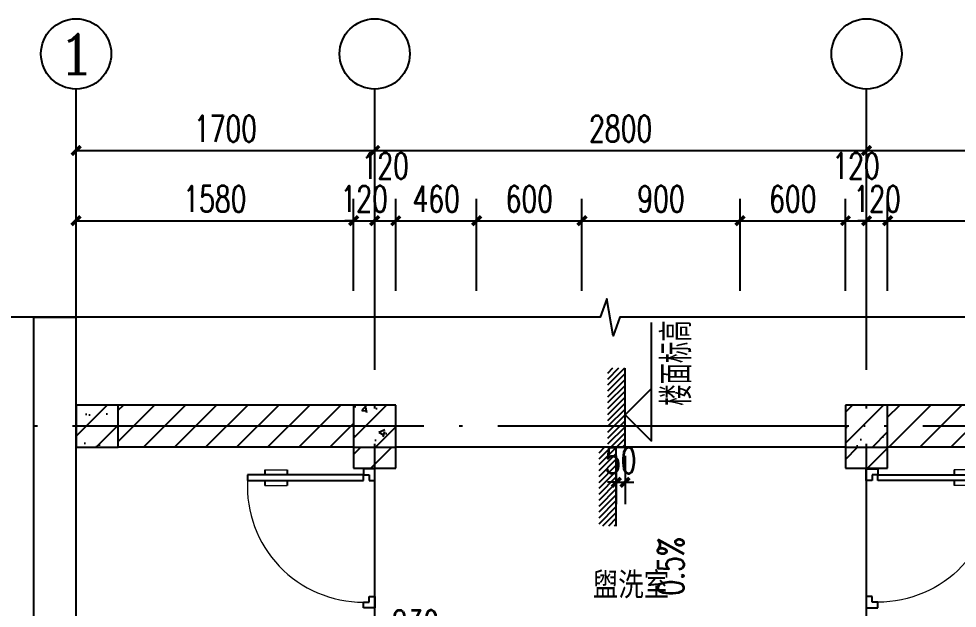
# Model space of a CAD drawing. Extents: x 13158459 to 15902229, y -1299598 to 28366.
# Drawn here: x 14071231 to 14076573, y -582974 to -579616 of the extents above; entities that cross this region are included whole.
import ezdxf
from ezdxf.enums import TextEntityAlignment as Align

# ---------------------------------------------------------------- set-up
doc = ezdxf.new("R2010")
doc.units = 0
doc.header["$LTSCALE"] = 1000
doc.header["$MEASUREMENT"] = 0
doc.linetypes.add('DOTE', pattern=[2.42, 2, -0.2, 0.02, -0.2])
for name, color, linetype in [('AXIS', 3, 'Continuous'), ('AXIS_TEXT', 7, 'Continuous'), ('COLUMN', 2, 'Continuous'), ('DIM_ELEV', 3, 'Continuous'), ('DIM_SYMB', 3, 'Continuous'), ('DOTE', 8, 'DOTE'), ('PUB_DIM', 3, 'Continuous'), ('PUB_HATCH', 8, 'Continuous'), ('PUB_TEXT', 7, 'Continuous'), ('TWT_DIM', 3, 'Continuous'), ('WALL', 9, 'Continuous'), ('WALL-PARAPET', 6, 'Continuous'), ('WINDOW', 4, 'Continuous'), ('填充', 251, 'Continuous'), ('看线', 149, 'Continuous')]:
    doc.layers.add(name, color=color, linetype=linetype)
doc.styles.add('_TCH_AXIS', font='COMPLEX', dxfattribs={"bigfont": 'GBCBIG'})
doc.styles.add('_TCH_DIM', font='SIMPLEX', dxfattribs={"bigfont": 'GBCBIG'})
doc.styles.add('_TCH_DIM_T3', font='SIMPLEX', dxfattribs={"width": 0.705882, "bigfont": 'GBCBIG'})
doc.styles.add('COMPLEX', font='COMPLEX')
doc.styles.add('YAYA', font='', dxfattribs={"width": 0.8, "height": 1})
doc.styles.get('YAYA').set_extended_font_data('SimSun')
doc.dimstyles.new('_TCH_ARCH&&50', dxfattribs={"dimtxt": 148.75, "dimasz": 50, "dimexe": 125, "dimexo": 150, "dimgap": 50, "dimtad": 1, "dimdec": 0, "dimzin": 0, "dimdsep": 46, "dimtxsty": '_TCH_DIM_T3', "dimblk": 'ARCHTICK', "dimcen": 0.09, "dimclrt": 7, "dimazin": 2, "dimtfac": 1, "dimtdec": 0, "dimtix": 1, "dimtmove": 2, "dimatfit": 3, "dimfxl": 0, "dimtolj": 1, "dimtzin": 0, "dimarcsym": 0})
doc.dimstyles.new('_TWT_ARCH&&50', dxfattribs={"dimtxt": 148.75, "dimasz": 50, "dimexe": 125, "dimexo": 150, "dimgap": 50, "dimtad": 1, "dimdec": 0, "dimzin": 0, "dimdsep": 46, "dimtxsty": '_TCH_DIM_T3', "dimblk": 'ARCHTICK', "dimcen": 0.09, "dimclrt": 7, "dimazin": 2, "dimtfac": 1, "dimtdec": 0, "dimtix": 1, "dimtmove": 2, "dimatfit": 3, "dimfxl": 0, "dimtolj": 1, "dimtzin": 0, "dimarcsym": 0})
pattern_1 = [(45, (0, 89.76), (-88.388383, 88.388383), [])]
pattern_2 = [(45, (0, 0), (-88.3883476, 88.3883476), []), (50, (0, 0), (358.630091, -31.3760675), [37.5, -412.5]), (355, (0, 0), (-69.375667, 376.096067), [30, -330]), (100.4514, (29.9, -2.6), (289.254691, 344.719771), [31.870095, -350.571056]), (46.1842, (0, 100), (533.620524, -82.759507), [56.25, -618.75]), (96.6356, (44.47, 93.1), (467.331353, 487.058935), [47.805144, -525.8565]), (351.1842, (0, 100), (467.330973, 487.0593), [45, -495]), (21, (50, 75), (298.453526, -201.3094453), [37.5, -412.5]), (326, (50, 75), (121.657666, 362.575023), [30, -330]), (71.4514, (74.87, 58.22), (420.111314, 161.265248), [31.870095, -350.571056]), (37.5, (0, 0), (6.0799277, 166.4469269), [0, -326, 0, -335, 0, -331.25]), (7.5, (0, 0), (131.5347687, 197.205856), [0, -191, 0, -318.5, 0, -126.25]), (327.5, (-111.5, 0), (266.9112181, -11.2774359), [0, -125, 0, -390, 0, -517.5]), (317.5, (-161.5, 0), (291.5930847, 50.052491), [0, -162.5, 0, -259, 0, -367.5])]

# ---------------------------------------------------------------- blocks, each defined once
blk = doc.blocks.new('A$C687E1119')
at = {"layer": '填充', "color": 148}
for p, q in [((100, 1778), (122, 1800)), ((100, 1710), (190, 1800)), ((100, 1643), (257, 1800)), ((100, 1576), (300, 1776)), ((100, 1508), (300, 1708)), ((100, 1441), (300, 1641)), ((100, 1374), (300, 1574)), ((100, 1306), (300, 1506)), ((100, 1239), (300, 1439)), ((100, 1172), (300, 1372)), ((100, 1104), (300, 1304)), ((100, 1037), (300, 1237)), ((100, 970), (300, 1170)), ((100, 902), (300, 1102)), ((0, 735), (300, 1035)), ((233, 900), (300, 967)), ((0, 870), (30, 900)), ((0, 802), (98, 900)), ((0, 667), (200, 867)), ((0, 600), (200, 800)), ((0, 533), (200, 733)), ((0, 465), (200, 665)), ((0, 398), (200, 598)), ((0, 331), (200, 531)), ((0, 263), (200, 463)), ((0, 196), (200, 396)), ((0, 129), (200, 329)), ((0, 61), (200, 261)), ((6, 0), (200, 194)), ((73, 0), (200, 127)), ((141, 0), (200, 59))]:
    blk.add_line(p, q, dxfattribs=at)
at = {"layer": '看线', "color": 104}
blk.add_lwpolyline([(100, 1800), (100, 900), (0, 900), (0, 0)], dxfattribs=at)
blk = doc.blocks.new('$DorLib2D$00000009')
for p, q in [((0.4129, 0.9053), (0.4129, 0.0807)), ((0.4541, 0.9053), (0.4129, 0.9053)), ((0.4541, 0.0807), (0.4541, 0.9053)), ((0.4129, 0.7822), (0.378, 0.7822)), ((0.489, 0.7822), (0.4541, 0.7822)), ((0.4129, 0.6235), (0.378, 0.6235)), ((0.489, 0.6235), (0.4541, 0.6235)), ((-0.4941, 0.0807), (-0.4529, 0.0807)), ((-0.4941, -0.0018), (-0.4941, 0.0807)), ((-0.4529, 0.0807), (-0.4529, 0.0395)), ((0.4129, 0.0807), (0.4541, 0.0807)), ((0.4953, 0.0807), (0.4541, 0.0807)), ((0.4541, 0.0807), (0.4541, 0.0395)), ((0.4953, -0.0018), (0.4953, 0.0807)), ((-0.4529, 0.0395), (-0.4117, 0.0395)), ((-0.4117, 0.0395), (-0.4117, -0.0018)), ((0.4541, 0.0395), (0.4129, 0.0395)), ((0.4129, 0.0395), (0.4129, -0.0018)), ((-0.4941, -0.0018), (-0.4941, -0.0018)), ((-0.4117, -0.0018), (-0.4941, -0.0018)), ((0.4129, -0.0018), (0.4953, -0.0018)), ((0.4953, -0.0018), (0.4953, -0.0018))]:
    blk.add_line(p, q)
at = {"lineweight": 13}
for p, q in [((0.378, 0.7822), (0.378, 0.6235)), ((0.489, 0.7822), (0.489, 0.6235))]:
    blk.add_line(p, q, dxfattribs=at)
blk.add_arc((0.3716, 0.0817), 0.8246, 87.13397, 180.07167, dxfattribs=at)
blk = doc.blocks.new('_ArchTick')
at = {"color": 0, "linetype": 'ByBlock', "const_width": 0.4}
blk.add_lwpolyline([(-0.5, -0.5), (0.5, 0.5)], dxfattribs=at)
blk = doc.blocks.new('*D414')
at = {"layer": 'AXIS', "color": 0, "lineweight": -2}
for p, q in [((14076057.1, -581166.5), (14076057.1, -580241.5)), ((14077757.1, -581166.5), (14077757.1, -580241.5)), ((14076057.1, -580366.5), (14077757.1, -580366.5))]:
    blk.add_line(p, q, dxfattribs=at)
at = {"layer": 'Defpoints', "color": 0}
for p in [(14077757.1, -580366.5), (14076057.1, -581316.5), (14077757.1, -581316.5)]:
    blk.add_point(p, dxfattribs=at)
at = {"layer": 'AXIS', "color": 0, "lineweight": -2, "xscale": 50, "yscale": 50, "zscale": 50, "rotation": 180}
blk.add_blockref('_ArchTick', (14076057.1, -580366.5), dxfattribs=at)
at = {"layer": 'AXIS', "color": 0, "lineweight": -2, "xscale": 50, "yscale": 50, "zscale": 50}
blk.add_blockref('_ArchTick', (14077757.1, -580366.5), dxfattribs=at)
at = {"layer": 'AXIS', "color": 7, "insert": (14076907.1, -580242.1), "char_height": 148.75, "attachment_point": 5, "style": '_TCH_DIM_T3'}
blk.add_mtext('\\A1;1700', dxfattribs=at)
blk = doc.blocks.new('*D415')
at = {"layer": 'AXIS', "color": 0, "lineweight": -2}
for p, q in [((14073257.1, -581166.5), (14073257.1, -580241.5)), ((14076057.1, -581166.5), (14076057.1, -580241.5)), ((14073257.1, -580366.5), (14076057.1, -580366.5))]:
    blk.add_line(p, q, dxfattribs=at)
at = {"layer": 'Defpoints', "color": 0}
for p in [(14076057.1, -580366.5), (14073257.1, -581316.5), (14076057.1, -581316.5)]:
    blk.add_point(p, dxfattribs=at)
at = {"layer": 'AXIS', "color": 0, "lineweight": -2, "xscale": 50, "yscale": 50, "zscale": 50, "rotation": 180}
blk.add_blockref('_ArchTick', (14073257.1, -580366.5), dxfattribs=at)
at = {"layer": 'AXIS', "color": 0, "lineweight": -2, "xscale": 50, "yscale": 50, "zscale": 50}
blk.add_blockref('_ArchTick', (14076057.1, -580366.5), dxfattribs=at)
at = {"layer": 'AXIS', "color": 7, "insert": (14074657.1, -580242.1), "char_height": 148.75, "attachment_point": 5, "style": '_TCH_DIM_T3'}
blk.add_mtext('\\A1;2800', dxfattribs=at)
blk = doc.blocks.new('*D416')
at = {"layer": 'AXIS', "color": 0, "lineweight": -2}
for p, q in [((14071557.1, -581166.5), (14071557.1, -580241.5)), ((14073257.1, -581166.5), (14073257.1, -580241.5)), ((14071557.1, -580366.5), (14073257.1, -580366.5))]:
    blk.add_line(p, q, dxfattribs=at)
at = {"layer": 'Defpoints', "color": 0}
for p in [(14073257.1, -580366.5), (14071557.1, -581316.5), (14073257.1, -581316.5)]:
    blk.add_point(p, dxfattribs=at)
at = {"layer": 'AXIS', "color": 0, "lineweight": -2, "xscale": 50, "yscale": 50, "zscale": 50, "rotation": 180}
blk.add_blockref('_ArchTick', (14071557.1, -580366.5), dxfattribs=at)
at = {"layer": 'AXIS', "color": 0, "lineweight": -2, "xscale": 50, "yscale": 50, "zscale": 50}
blk.add_blockref('_ArchTick', (14073257.1, -580366.5), dxfattribs=at)
at = {"layer": 'AXIS', "color": 7, "insert": (14072407.1, -580242.1), "char_height": 148.75, "attachment_point": 5, "style": '_TCH_DIM_T3'}
blk.add_mtext('\\A1;1700', dxfattribs=at)
blk = doc.blocks.new('*D418')
at = {"layer": 'AXIS', "color": 0, "lineweight": -2}
for p, q in [((14076177.1, -581166.5), (14076177.1, -580641.5)), ((14077637.1, -581166.5), (14077637.1, -580641.5)), ((14076177.1, -580766.5), (14077637.1, -580766.5))]:
    blk.add_line(p, q, dxfattribs=at)
at = {"layer": 'Defpoints', "color": 0}
for p in [(14077637.1, -580766.5), (14076177.1, -581316.5), (14077637.1, -581316.5)]:
    blk.add_point(p, dxfattribs=at)
at = {"layer": 'AXIS', "color": 0, "lineweight": -2, "xscale": 50, "yscale": 50, "zscale": 50, "rotation": 180}
blk.add_blockref('_ArchTick', (14076177.1, -580766.5), dxfattribs=at)
at = {"layer": 'AXIS', "color": 0, "lineweight": -2, "xscale": 50, "yscale": 50, "zscale": 50}
blk.add_blockref('_ArchTick', (14077637.1, -580766.5), dxfattribs=at)
at = {"layer": 'AXIS', "color": 7, "insert": (14076907.1, -580642.1), "char_height": 148.75, "attachment_point": 5, "style": '_TCH_DIM_T3'}
blk.add_mtext('\\A1;1460', dxfattribs=at)
blk = doc.blocks.new('*D419')
at = {"layer": 'AXIS', "color": 0, "lineweight": -2}
for p, q in [((14076057.1, -581166.5), (14076057.1, -580641.5)), ((14076177.1, -581166.5), (14076177.1, -580641.5)), ((14076057.1, -580766.5), (14076007.1, -580766.5)), ((14076057.1, -580766.5), (14076177.1, -580766.5)), ((14076177.1, -580766.5), (14076227.1, -580766.5))]:
    blk.add_line(p, q, dxfattribs=at)
at = {"layer": 'Defpoints', "color": 0}
for p in [(14076177.1, -580766.5), (14076057.1, -581316.5), (14076177.1, -581316.5)]:
    blk.add_point(p, dxfattribs=at)
at = {"layer": 'AXIS', "color": 0, "lineweight": -2, "xscale": 50, "yscale": 50, "zscale": 50}
blk.add_blockref('_ArchTick', (14076057.1, -580766.5), dxfattribs=at)
at = {"layer": 'AXIS', "color": 0, "lineweight": -2, "xscale": 50, "yscale": 50, "zscale": 50, "rotation": 180}
blk.add_blockref('_ArchTick', (14076177.1, -580766.5), dxfattribs=at)
at = {"layer": 'AXIS', "color": 7, "insert": (14076117.1, -580642.1), "char_height": 148.75, "attachment_point": 5, "style": '_TCH_DIM_T3'}
blk.add_mtext('\\A1;120', dxfattribs=at)
blk = doc.blocks.new('*D420')
at = {"layer": 'AXIS', "color": 0, "lineweight": -2}
for p, q in [((14075937.1, -581166.5), (14075937.1, -580641.5)), ((14076057.1, -581166.5), (14076057.1, -580641.5)), ((14075937.1, -580766.5), (14076057.1, -580766.5))]:
    blk.add_line(p, q, dxfattribs=at)
at = {"layer": 'Defpoints', "color": 0}
for p in [(14076057.1, -580766.5), (14075937.1, -581316.5), (14076057.1, -581316.5)]:
    blk.add_point(p, dxfattribs=at)
at = {"layer": 'AXIS', "color": 0, "lineweight": -2, "xscale": 50, "yscale": 50, "zscale": 50, "rotation": 180}
blk.add_blockref('_ArchTick', (14075937.1, -580766.5), dxfattribs=at)
at = {"layer": 'AXIS', "color": 0, "lineweight": -2, "xscale": 50, "yscale": 50, "zscale": 50}
blk.add_blockref('_ArchTick', (14076057.1, -580766.5), dxfattribs=at)
at = {"layer": 'AXIS', "color": 7, "insert": (14075997.1, -580454), "char_height": 148.75, "attachment_point": 5, "style": '_TCH_DIM_T3'}
blk.add_mtext('\\A1;120', dxfattribs=at)
blk = doc.blocks.new('*D421')
at = {"layer": 'AXIS', "color": 0, "lineweight": -2}
for p, q in [((14075337.1, -581166.5), (14075337.1, -580641.5)), ((14075937.1, -581166.5), (14075937.1, -580641.5)), ((14075337.1, -580766.5), (14075937.1, -580766.5))]:
    blk.add_line(p, q, dxfattribs=at)
at = {"layer": 'Defpoints', "color": 0}
for p in [(14075937.1, -580766.5), (14075337.1, -581316.5), (14075937.1, -581316.5)]:
    blk.add_point(p, dxfattribs=at)
at = {"layer": 'AXIS', "color": 0, "lineweight": -2, "xscale": 50, "yscale": 50, "zscale": 50, "rotation": 180}
blk.add_blockref('_ArchTick', (14075337.1, -580766.5), dxfattribs=at)
at = {"layer": 'AXIS', "color": 0, "lineweight": -2, "xscale": 50, "yscale": 50, "zscale": 50}
blk.add_blockref('_ArchTick', (14075937.1, -580766.5), dxfattribs=at)
at = {"layer": 'AXIS', "color": 7, "insert": (14075637.1, -580642.1), "char_height": 148.75, "attachment_point": 5, "style": '_TCH_DIM_T3'}
blk.add_mtext('\\A1;600', dxfattribs=at)
blk = doc.blocks.new('*D422')
at = {"layer": 'AXIS', "color": 0, "lineweight": -2}
for p, q in [((14074437.1, -581166.5), (14074437.1, -580641.5)), ((14075337.1, -581166.5), (14075337.1, -580641.5)), ((14074437.1, -580766.5), (14075337.1, -580766.5))]:
    blk.add_line(p, q, dxfattribs=at)
at = {"layer": 'Defpoints', "color": 0}
for p in [(14075337.1, -580766.5), (14074437.1, -581316.5), (14075337.1, -581316.5)]:
    blk.add_point(p, dxfattribs=at)
at = {"layer": 'AXIS', "color": 0, "lineweight": -2, "xscale": 50, "yscale": 50, "zscale": 50, "rotation": 180}
blk.add_blockref('_ArchTick', (14074437.1, -580766.5), dxfattribs=at)
at = {"layer": 'AXIS', "color": 0, "lineweight": -2, "xscale": 50, "yscale": 50, "zscale": 50}
blk.add_blockref('_ArchTick', (14075337.1, -580766.5), dxfattribs=at)
at = {"layer": 'AXIS', "color": 7, "insert": (14074887.1, -580642.1), "char_height": 148.75, "attachment_point": 5, "style": '_TCH_DIM_T3'}
blk.add_mtext('\\A1;900', dxfattribs=at)
blk = doc.blocks.new('*D423')
at = {"layer": 'AXIS', "color": 0, "lineweight": -2}
for p, q in [((14073837.1, -581166.5), (14073837.1, -580641.5)), ((14074437.1, -581166.5), (14074437.1, -580641.5)), ((14073837.1, -580766.5), (14074437.1, -580766.5))]:
    blk.add_line(p, q, dxfattribs=at)
at = {"layer": 'Defpoints', "color": 0}
for p in [(14074437.1, -580766.5), (14073837.1, -581316.5), (14074437.1, -581316.5)]:
    blk.add_point(p, dxfattribs=at)
at = {"layer": 'AXIS', "color": 0, "lineweight": -2, "xscale": 50, "yscale": 50, "zscale": 50, "rotation": 180}
blk.add_blockref('_ArchTick', (14073837.1, -580766.5), dxfattribs=at)
at = {"layer": 'AXIS', "color": 0, "lineweight": -2, "xscale": 50, "yscale": 50, "zscale": 50}
blk.add_blockref('_ArchTick', (14074437.1, -580766.5), dxfattribs=at)
at = {"layer": 'AXIS', "color": 7, "insert": (14074137.1, -580642.1), "char_height": 148.75, "attachment_point": 5, "style": '_TCH_DIM_T3'}
blk.add_mtext('\\A1;600', dxfattribs=at)
blk = doc.blocks.new('*D424')
at = {"layer": 'AXIS', "color": 0, "lineweight": -2}
for p, q in [((14073377.1, -581166.5), (14073377.1, -580641.5)), ((14073837.1, -581166.5), (14073837.1, -580641.5)), ((14073377.1, -580766.5), (14073837.1, -580766.5))]:
    blk.add_line(p, q, dxfattribs=at)
at = {"layer": 'Defpoints', "color": 0}
for p in [(14073837.1, -580766.5), (14073377.1, -581316.5), (14073837.1, -581316.5)]:
    blk.add_point(p, dxfattribs=at)
at = {"layer": 'AXIS', "color": 0, "lineweight": -2, "xscale": 50, "yscale": 50, "zscale": 50, "rotation": 180}
blk.add_blockref('_ArchTick', (14073377.1, -580766.5), dxfattribs=at)
at = {"layer": 'AXIS', "color": 0, "lineweight": -2, "xscale": 50, "yscale": 50, "zscale": 50}
blk.add_blockref('_ArchTick', (14073837.1, -580766.5), dxfattribs=at)
at = {"layer": 'AXIS', "color": 7, "insert": (14073607.1, -580642.1), "char_height": 148.75, "attachment_point": 5, "style": '_TCH_DIM_T3'}
blk.add_mtext('\\A1;460', dxfattribs=at)
blk = doc.blocks.new('*D425')
at = {"layer": 'AXIS', "color": 0, "lineweight": -2}
for p, q in [((14073257.1, -581166.5), (14073257.1, -580641.5)), ((14073377.1, -581166.5), (14073377.1, -580641.5)), ((14073257.1, -580766.5), (14073377.1, -580766.5))]:
    blk.add_line(p, q, dxfattribs=at)
at = {"layer": 'Defpoints', "color": 0}
for p in [(14073377.1, -580766.5), (14073257.1, -581316.5), (14073377.1, -581316.5)]:
    blk.add_point(p, dxfattribs=at)
at = {"layer": 'AXIS', "color": 0, "lineweight": -2, "xscale": 50, "yscale": 50, "zscale": 50, "rotation": 180}
blk.add_blockref('_ArchTick', (14073257.1, -580766.5), dxfattribs=at)
at = {"layer": 'AXIS', "color": 0, "lineweight": -2, "xscale": 50, "yscale": 50, "zscale": 50}
blk.add_blockref('_ArchTick', (14073377.1, -580766.5), dxfattribs=at)
at = {"layer": 'AXIS', "color": 7, "insert": (14073317.1, -580454), "char_height": 148.75, "attachment_point": 5, "style": '_TCH_DIM_T3'}
blk.add_mtext('\\A1;120', dxfattribs=at)
blk = doc.blocks.new('*D426')
at = {"layer": 'AXIS', "color": 0, "lineweight": -2}
for p, q in [((14073137.1, -581166.5), (14073137.1, -580641.5)), ((14073257.1, -581166.5), (14073257.1, -580641.5)), ((14073137.1, -580766.5), (14073087.1, -580766.5)), ((14073137.1, -580766.5), (14073257.1, -580766.5)), ((14073257.1, -580766.5), (14073307.1, -580766.5))]:
    blk.add_line(p, q, dxfattribs=at)
at = {"layer": 'Defpoints', "color": 0}
for p in [(14073257.1, -580766.5), (14073137.1, -581316.5), (14073257.1, -581316.5)]:
    blk.add_point(p, dxfattribs=at)
at = {"layer": 'AXIS', "color": 0, "lineweight": -2, "xscale": 50, "yscale": 50, "zscale": 50}
blk.add_blockref('_ArchTick', (14073137.1, -580766.5), dxfattribs=at)
at = {"layer": 'AXIS', "color": 0, "lineweight": -2, "xscale": 50, "yscale": 50, "zscale": 50, "rotation": 180}
blk.add_blockref('_ArchTick', (14073257.1, -580766.5), dxfattribs=at)
at = {"layer": 'AXIS', "color": 7, "insert": (14073197.1, -580642.1), "char_height": 148.75, "attachment_point": 5, "style": '_TCH_DIM_T3'}
blk.add_mtext('\\A1;120', dxfattribs=at)
blk = doc.blocks.new('*D427')
at = {"layer": 'AXIS', "color": 0, "lineweight": -2}
for p, q in [((14071557.1, -581166.5), (14071557.1, -580641.5)), ((14073137.1, -581166.5), (14073137.1, -580641.5)), ((14071557.1, -580766.5), (14073137.1, -580766.5))]:
    blk.add_line(p, q, dxfattribs=at)
at = {"layer": 'Defpoints', "color": 0}
for p in [(14073137.1, -580766.5), (14071557.1, -581316.5), (14073137.1, -581316.5)]:
    blk.add_point(p, dxfattribs=at)
at = {"layer": 'AXIS', "color": 0, "lineweight": -2, "xscale": 50, "yscale": 50, "zscale": 50, "rotation": 180}
blk.add_blockref('_ArchTick', (14071557.1, -580766.5), dxfattribs=at)
at = {"layer": 'AXIS', "color": 0, "lineweight": -2, "xscale": 50, "yscale": 50, "zscale": 50}
blk.add_blockref('_ArchTick', (14073137.1, -580766.5), dxfattribs=at)
at = {"layer": 'AXIS', "color": 7, "insert": (14072347.1, -580642.1), "char_height": 148.75, "attachment_point": 5, "style": '_TCH_DIM_T3'}
blk.add_mtext('\\A1;1580', dxfattribs=at)
blk = doc.blocks.new('*D458')
at = {"layer": 'Defpoints', "color": 0}
for p in [(14074632.1, -581956.5), (14074682.1, -581956.5), (14074682.1, -582256.5)]:
    blk.add_point(p, dxfattribs=at)
at = {"layer": 'PUB_DIM', "color": 0, "lineweight": -2}
for p, q in [((14074632.1, -582106.5), (14074632.1, -582381.5)), ((14074682.1, -582106.5), (14074682.1, -582381.5)), ((14074632.1, -582256.5), (14074582.1, -582256.5)), ((14074632.1, -582256.5), (14074682.1, -582256.5)), ((14074682.1, -582256.5), (14074732.1, -582256.5))]:
    blk.add_line(p, q, dxfattribs=at)
at = {"layer": 'PUB_DIM', "color": 0, "lineweight": -2, "xscale": 50, "yscale": 50, "zscale": 50}
blk.add_blockref('_ArchTick', (14074632.1, -582256.5), dxfattribs=at)
at = {"layer": 'PUB_DIM', "color": 0, "lineweight": -2, "xscale": 50, "yscale": 50, "zscale": 50, "rotation": 180}
blk.add_blockref('_ArchTick', (14074682.1, -582256.5), dxfattribs=at)
at = {"layer": 'PUB_DIM', "color": 7, "insert": (14074657.1, -582132.1), "char_height": 148.75, "attachment_point": 5, "style": '_TCH_DIM_T3'}
blk.add_mtext('\\A1;50', dxfattribs=at)
blk = doc.blocks.new('*D463')
at = {"layer": 'Defpoints', "color": 0}
for p in [(14073607.1, -583197.3), (14073377.1, -583638.5), (14073607.1, -583638.5)]:
    blk.add_point(p, dxfattribs=at)
at = {"layer": 'TWT_DIM', "color": 0, "lineweight": -2}
for p, q in [((14073377.1, -583488.5), (14073377.1, -583072.3)), ((14073607.1, -583488.5), (14073607.1, -583072.3)), ((14073377.1, -583197.3), (14073607.1, -583197.3))]:
    blk.add_line(p, q, dxfattribs=at)
at = {"layer": 'TWT_DIM', "color": 0, "lineweight": -2, "xscale": 50, "yscale": 50, "zscale": 50, "rotation": 180}
blk.add_blockref('_ArchTick', (14073377.1, -583197.3), dxfattribs=at)
at = {"layer": 'TWT_DIM', "color": 0, "lineweight": -2, "xscale": 50, "yscale": 50, "zscale": 50}
blk.add_blockref('_ArchTick', (14073607.1, -583197.3), dxfattribs=at)
at = {"layer": 'TWT_DIM', "color": 7, "insert": (14073488.3, -583059.8), "char_height": 148.75, "attachment_point": 5, "style": '_TCH_DIM_T3'}
blk.add_mtext('\\A1;230', dxfattribs=at)
blk = doc.blocks.new('_AXISO')
blk.add_circle((0, 0), 0.5)
at = {"layer": 'AXIS_TEXT', "style": 'COMPLEX', "width": 1.041667}
blk.add_attdef('A', text='', height=0.56, dxfattribs=at).set_placement((-0.25, -0.28), (0.25, -0.28), align=Align.FIT)

msp = doc.modelspace()

# ---------------------------------------------------------------- hatches: boundary and pattern name
at = {"layer": 'PUB_HATCH'}
h = msp.add_hatch(dxfattribs=at)
h.set_pattern_fill('钢筋混凝土', color=256, scale=50, style=0)
h.set_pattern_definition(pattern_2)
h.paths.add_polyline_path([(14071557.1, -582056.5), (14071797.1, -582056.5), (14071797.1, -581816.5), (14071557.1, -581816.5)])
h = msp.add_hatch(dxfattribs=at)
h.set_pattern_fill('普通砖', color=256, scale=50, style=0)
h.set_pattern_definition(pattern_1)
h.paths.add_polyline_path([(14071797.1, -581816.5), (14071797.1, -582056.5), (14073137.1, -582056.5), (14073137.1, -581816.5)])
h = msp.add_hatch(dxfattribs=at)
h.set_pattern_fill('钢筋混凝土', color=256, scale=50, style=0)
h.set_pattern_definition(pattern_2)
h.paths.add_polyline_path([(14073137.1, -582056.5), (14073377.1, -582056.5), (14073377.1, -581816.5), (14073137.1, -581816.5)])
h = msp.add_hatch(dxfattribs=at)
h.set_pattern_fill('钢筋混凝土', color=256, scale=50, style=0)
h.set_pattern_definition(pattern_2)
h.paths.add_polyline_path([(14075937.1, -582056.5), (14076177.1, -582056.5), (14076177.1, -581816.5), (14075937.1, -581816.5)])
h = msp.add_hatch(dxfattribs=at)
h.set_pattern_fill('普通砖', color=256, scale=50, style=0)
h.set_pattern_definition(pattern_1)
h.paths.add_polyline_path([(14076177.1, -581816.5), (14076177.1, -582056.5), (14077637.1, -582056.5), (14077637.1, -581816.5)])
h = msp.add_hatch(dxfattribs=at)
h.set_pattern_fill('普通砖', color=256, scale=50, style=0)
h.set_pattern_definition(pattern_1)
h.paths.add_polyline_path([(14073377.1, -582056.5), (14073137.1, -582056.5), (14073137.1, -582176.5), (14073377.1, -582176.5)])
h = msp.add_hatch(dxfattribs=at)
h.set_pattern_fill('普通砖', color=256, scale=50, style=0)
h.set_pattern_definition(pattern_1)
h.paths.add_polyline_path([(14076177.1, -582056.5), (14075937.1, -582056.5), (14075937.1, -582176.5), (14076177.1, -582176.5)])

# ---------------------------------------------------------------- linework, layer by layer
at = {"layer": 'AXIS'}
for p, q in [((14071557.1, -581316.5), (14071557.1, -580016.5)), ((14073257.1, -581316.5), (14073257.1, -580016.5)), ((14076057.1, -581316.5), (14076057.1, -580016.5))]:
    msp.add_line(p, q, dxfattribs=at)
at = {"layer": 'COLUMN'}
for p, q in [((14071797.1, -581816.5), (14071557.1, -581816.5)), ((14071557.1, -581816.5), (14071557.1, -582056.5)), ((14071797.1, -582056.5), (14071797.1, -581816.5)), ((14073377.1, -581816.5), (14073137.1, -581816.5)), ((14073137.1, -581816.5), (14073137.1, -582056.5)), ((14073377.1, -582056.5), (14073377.1, -581816.5)), ((14076177.1, -581816.5), (14075937.1, -581816.5)), ((14075937.1, -581816.5), (14075937.1, -582056.5)), ((14076177.1, -582056.5), (14076177.1, -581816.5)), ((14071557.1, -582056.5), (14071797.1, -582056.5)), ((14073137.1, -582056.5), (14073377.1, -582056.5)), ((14075937.1, -582056.5), (14076177.1, -582056.5))]:
    msp.add_line(p, q, dxfattribs=at)
at = {"layer": 'DIM_ELEV'}
for p, q in [((14074832.1, -582022.9), (14074832.1, -581347.1)), ((14074682.1, -581872.9), (14074832.1, -581722.9)), ((14074682.1, -581872.9), (14074832.1, -582022.9))]:
    msp.add_line(p, q, dxfattribs=at)
at = {"layer": 'DIM_SYMB'}
msp.add_lwpolyline([(14078377.1, -581316.5), (14074653.3, -581316.5), (14074615.1, -581421.5), (14074578.1, -581211.5), (14074540.8, -581316.5), (14070817.1, -581316.5)], dxfattribs=at)
msp.add_lwpolyline([(14075069.7, -582432.1, 0, 0, 0), (14075069.7, -582882.1, 40, 0, 0), (14075069.7, -583032.1, 0, 0, 0)], format="xyseb", dxfattribs=at)
at = {"layer": 'DOTE'}
for p, q in [((14071557.1, -587776.5), (14071557.1, -581316.5)), ((14073257.1, -584036.5), (14073257.1, -581316.5)), ((14076057.1, -584036.5), (14076057.1, -581316.5)), ((14078377.1, -581936.5), (14070817.1, -581936.5))]:
    msp.add_line(p, q, dxfattribs=at)
at = {"layer": 'WALL'}
for p, q in [((14073137.1, -581816.5), (14071797.1, -581816.5)), ((14077637.1, -581816.5), (14076177.1, -581816.5)), ((14073137.1, -582056.5), (14071797.1, -582056.5)), ((14073137.1, -582056.5), (14073137.1, -582176.5)), ((14073377.1, -582176.5), (14073377.1, -582056.5)), ((14075937.1, -582056.5), (14075937.1, -582176.5)), ((14076177.1, -582176.5), (14076177.1, -582056.5)), ((14077637.1, -582056.5), (14076177.1, -582056.5)), ((14073137.1, -582176.5), (14073377.1, -582176.5)), ((14075937.1, -582176.5), (14076177.1, -582176.5))]:
    msp.add_line(p, q, dxfattribs=at)
at = {"layer": 'WALL-PARAPET'}
for p, q in [((14071317.1, -581936.5), (14071317.1, -581316.5)), ((14071317.1, -581316.5), (14071557.1, -581316.5)), ((14071557.1, -581816.5), (14071557.1, -581316.5)), ((14071317.1, -587276.5), (14071317.1, -581936.5)), ((14071557.1, -587036.5), (14071557.1, -582056.5))]:
    msp.add_line(p, q, dxfattribs=at)
at = {"layer": 'WINDOW'}
msp.add_line((14075937.1, -582056.5), (14073377.1, -582056.5), dxfattribs=at)

# ---------------------------------------------------------------- block references
at = {"extrusion": (0, 0, -1), "xscale": -0.5, "yscale": 0.5, "zscale": -0.5, "rotation": 180}
msp.add_blockref('A$C687E1119', (-14074682.1, -581606.5), dxfattribs=at)
at = {"layer": 'AXIS'}
ref = msp.add_blockref('_AXISO', (14071557.1, -579816.5), dxfattribs=dict(at, xscale=400, yscale=400, zscale=400))
ref.add_attrib('A', '1', dxfattribs={"layer": 'AXIS_TEXT', "ltscale": 0.5, "height": 226.3, "style": '_TCH_AXIS', "width": 2.333333}).set_placement((14071444, -579929.6), (14071670.2, -579929.6), align=Align.FIT)
at = {"layer": 'AXIS', "xscale": 400, "yscale": 400, "zscale": 400}
for p in [(14073257.1, -579816.5), (14076057.1, -579816.5)]:
    msp.add_blockref('_AXISO', p, dxfattribs=at)
at = {"layer": 'WINDOW', "xscale": 800, "zscale": 800, "rotation": 90}
for p, yscale in [((14073257.1, -582576.5), 800), ((14076057.1, -582576.5), -800)]:
    msp.add_blockref('$DorLib2D$00000009', p, dxfattribs=dict(at, yscale=yscale))

# ---------------------------------------------------------------- texts
at = {"layer": 'PUB_TEXT', "style": '_TCH_DIM'}
msp.add_text('楼面标高', height=168.79, rotation=90, dxfattribs=at).set_placement((14075059.6, -581820.1))
at = {"layer": 'PUB_TEXT', "style": '_TCH_DIM', "width": 0.705882}
msp.add_text('0.5%%%', height=148.75, rotation=90, dxfattribs=at).set_placement((14075017.2, -582902.1))
at = {"layer": 'PUB_TEXT', "style": 'YAYA', "width": 0.8}
msp.add_text('盥洗室', height=132.91, dxfattribs=at).set_placement((14074498.5, -582903.7))

# ---------------------------------------------------------------- dimensions: what is measured, and where the dimension line sits
at = {"layer": 'AXIS'}
for p1, p2, distance, text, picture, middle in [((14071557.1, -581316.5), (14073257.1, -581316.5), 950, '1700', '*D416', (14072407.1, -580242.1)), ((14073257.1, -581316.5), (14076057.1, -581316.5), 950, '2800', '*D415', (14074657.1, -580242.1)), ((14076057.1, -581316.5), (14077757.1, -581316.5), 950, '1700', '*D414', (14076907.1, -580242.1)), ((14071557.1, -581316.5), (14073137.1, -581316.5), 550, '1580', '*D427', (14072347.1, -580642.1)), ((14073137.1, -581316.5), (14073257.1, -581316.5), 550, '120', '*D426', (14073197.1, -580642.1)), ((14073377.1, -581316.5), (14073837.1, -581316.5), 550, '460', '*D424', (14073607.1, -580642.1)), ((14073837.1, -581316.5), (14074437.1, -581316.5), 550, '600', '*D423', (14074137.1, -580642.1)), ((14074437.1, -581316.5), (14075337.1, -581316.5), 550, '900', '*D422', (14074887.1, -580642.1)), ((14075337.1, -581316.5), (14075937.1, -581316.5), 550, '600', '*D421', (14075637.1, -580642.1)), ((14076057.1, -581316.5), (14076177.1, -581316.5), 550, '120', '*D419', (14076117.1, -580642.1)), ((14076177.1, -581316.5), (14077637.1, -581316.5), 550, '1460', '*D418', (14076907.1, -580642.1))]:
    dim = msp.add_aligned_dim(p1=p1, p2=p2, distance=distance, text=text, dimstyle='_TCH_ARCH&&50', dxfattribs=at)
    dim.commit()
    dim.dimension.update_dxf_attribs({"geometry": picture, "text_midpoint": middle})
for base, p1, p2, picture, middle in [((14073377.1, -580766.5), (14073257.1, -581316.5), (14073377.1, -581316.5), '*D425', (14073317.1, -580454)), ((14076057.1, -580766.5), (14075937.1, -581316.5), (14076057.1, -581316.5), '*D420', (14075997.1, -580454))]:
    dim = msp.add_linear_dim(base=base, p1=p1, p2=p2, angle=0, text='120', dimstyle='_TCH_ARCH&&50', dxfattribs=at)
    dim.commit()
    dim.dimension.update_dxf_attribs({"geometry": picture, "text_midpoint": middle, "dimtype": 161})
at = {"layer": 'PUB_DIM'}
dim = msp.add_aligned_dim(p1=(14074632.1, -581956.5), p2=(14074682.1, -581956.5), distance=-300, text='50', dimstyle='_TCH_ARCH&&50', dxfattribs=at)
dim.commit()
dim.dimension.update_dxf_attribs({"geometry": '*D458', "text_midpoint": (14074657.1, -582132.1)})
at = {"layer": 'TWT_DIM'}
dim = msp.add_linear_dim(base=(14073607.1, -583197.3), p1=(14073377.1, -583638.5), p2=(14073607.1, -583638.5), angle=0, text='230', dimstyle='_TWT_ARCH&&50', dxfattribs=at)
dim.commit()
dim.dimension.update_dxf_attribs({"geometry": '*D463', "text_midpoint": (14073488.3, -583059.8), "dimtype": 161})

doc.saveas('drawing.dxf')
